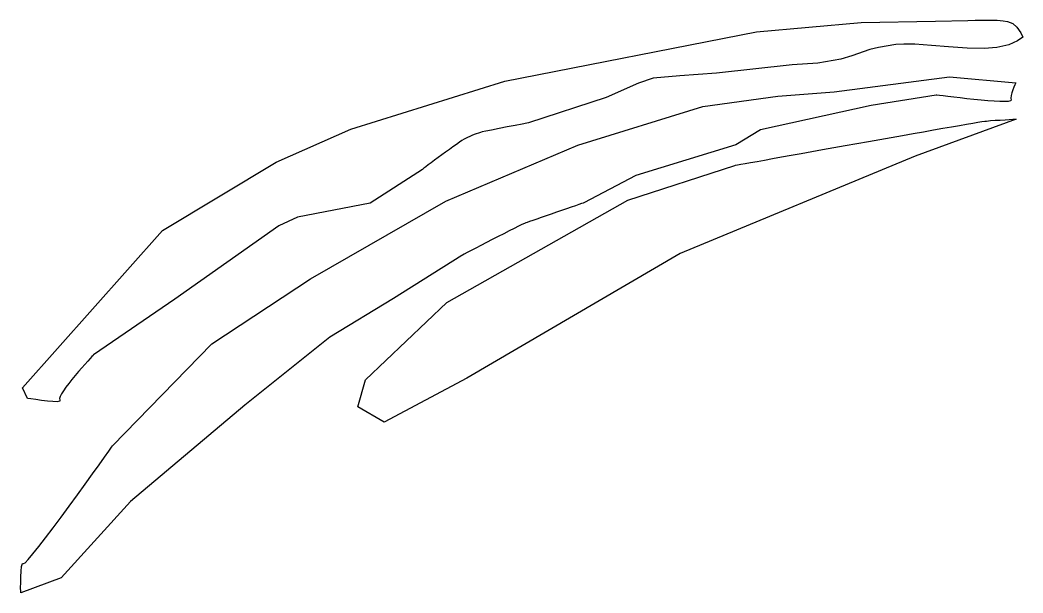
# Model space of a CAD drawing. Header units: millimetres. Extents: x -626 to 457, y -98 to 273.
# Drawn here: x -625.94 to -596.4, y 244.02 to 260.9 of the extents above; entities that cross this region are included whole.
import ezdxf

# ---------------------------------------------------------------- set-up
doc = ezdxf.new("R2010")
doc.units = ezdxf.units.MM
doc.header["$MEASUREMENT"] = 0
doc.layers.add('Layer 1', color=7, linetype='Continuous')

msp = doc.modelspace()

# ---------------------------------------------------------------- linework, layer by layer
at = {"layer": 'Layer 1', "color": 250}
for points, knots in [([(-625.7229, 249.7454), (-625.5305, 249.7371), (-624.6581, 249.5686), (-624.7738, 249.712), (-624.7738, 249.712), (-624.8894, 249.8555), (-623.7766, 251.0335), (-623.7766, 251.0335), (-623.7766, 251.0335), (-623.7766, 251.0335), (-621.3833, 252.6772), (-621.3833, 252.6772), (-621.3833, 252.6772), (-621.3833, 252.6772), (-618.3164, 254.8353), (-618.3164, 254.8353), (-618.3164, 254.8353), (-618.3164, 254.8353), (-617.7654, 255.0959), (-617.7654, 255.0959), (-617.7654, 255.0959), (-617.7654, 255.0959), (-615.6324, 255.5096), (-615.6324, 255.5096), (-615.6324, 255.5096), (-615.6324, 255.5096), (-614.0908, 256.5019), (-614.0908, 256.5019), (-614.0908, 256.5019), (-614.0908, 256.5019), (-612.9835, 257.338), (-612.8217, 257.414), (-612.8217, 257.414), (-612.6599, 257.49), (-612.4666, 257.5739), (-612.3237, 257.6056), (-612.3237, 257.6056), (-612.1808, 257.6373), (-610.9614, 257.8757), (-610.9614, 257.8757), (-610.9614, 257.8757), (-610.9614, 257.8757), (-608.6759, 258.623), (-608.6759, 258.623), (-608.6759, 258.623), (-608.6759, 258.623), (-607.7227, 259.0457), (-607.7227, 259.0457), (-607.7227, 259.0457), (-607.7227, 259.0457), (-607.289, 259.1929), (-607.289, 259.1929), (-607.289, 259.1929), (-607.289, 259.1929), (-606.5071, 259.2583), (-606.5071, 259.2583), (-606.5071, 259.2583), (-606.5071, 259.2583), (-605.4222, 259.3375), (-605.4222, 259.3375), (-605.4222, 259.3375), (-605.4222, 259.3375), (-603.1942, 259.579), (-603.1942, 259.579), (-603.1942, 259.579), (-603.1942, 259.579), (-602.4408, 259.6327), (-602.4408, 259.6327), (-602.4408, 259.6327), (-602.4408, 259.6327), (-601.7608, 259.748), (-601.7608, 259.748), (-601.7608, 259.748), (-601.7608, 259.748), (-601.4396, 259.8531), (-601.4396, 259.8531), (-601.4396, 259.8531), (-601.4396, 259.8531), (-600.908, 260.036), (-600.908, 260.036), (-600.908, 260.036), (-600.908, 260.036), (-600.6554, 260.0963), (-600.6554, 260.0963), (-600.6554, 260.0963), (-600.6554, 260.0963), (-600.1377, 260.1793), (-600.1377, 260.1793), (-600.1377, 260.1793), (-600.1377, 260.1793), (-599.9088, 260.1928), (-599.9088, 260.1928), (-599.9088, 260.1928), (-599.9088, 260.1928), (-599.5832, 260.1897), (-599.5832, 260.1897), (-599.5832, 260.1897), (-599.5832, 260.1897), (-599.0928, 260.1573), (-599.0928, 260.1573), (-599.0928, 260.1573), (-599.0928, 260.1573), (-598.5899, 260.1117), (-598.5899, 260.1117), (-598.5899, 260.1117), (-598.5899, 260.1117), (-598.0415, 260.0711), (-598.0415, 260.0711), (-598.0415, 260.0711), (-598.0415, 260.0711), (-597.5357, 260.064), (-597.5357, 260.064), (-597.5357, 260.064), (-597.5357, 260.064), (-597.17, 260.095), (-597.17, 260.095), (-597.17, 260.095), (-597.17, 260.095), (-596.8141, 260.1763), (-596.8141, 260.1763), (-596.8141, 260.1763), (-596.8141, 260.1763), (-596.5589, 260.2881), (-596.5589, 260.2881), (-596.5589, 260.2881), (-596.5589, 260.2881), (-596.3966, 260.3995), (-596.3966, 260.3995), (-596.3966, 260.3995), (-596.3966, 260.3995), (-596.4577, 260.5252), (-596.4577, 260.5252), (-596.4577, 260.5252), (-596.4577, 260.5252), (-596.576, 260.6953), (-596.576, 260.6953), (-596.576, 260.6953), (-596.576, 260.6953), (-596.694, 260.8017), (-596.694, 260.8017), (-596.694, 260.8017), (-596.694, 260.8017), (-596.8547, 260.8579), (-596.8547, 260.8579), (-596.8547, 260.8579), (-596.8547, 260.8579), (-596.9748, 260.8821), (-596.9748, 260.8821), (-596.9748, 260.8821), (-596.9748, 260.8821), (-597.1554, 260.8986), (-597.1554, 260.8986), (-597.1554, 260.8986), (-597.1554, 260.8986), (-597.377, 260.9031), (-597.377, 260.9031), (-597.377, 260.9031), (-597.377, 260.9031), (-597.5555, 260.901), (-597.5555, 260.901), (-597.5555, 260.901), (-597.5555, 260.901), (-597.8087, 260.8949), (-597.8087, 260.8949), (-597.8087, 260.8949), (-597.8087, 260.8949), (-598.02, 260.8892), (-598.02, 260.8892), (-598.02, 260.8892), (-598.02, 260.8892), (-598.9715, 260.8729), (-598.9715, 260.8729), (-598.9715, 260.8729), (-598.9715, 260.8729), (-601.1616, 260.8265), (-601.1616, 260.8265), (-601.1616, 260.8265), (-601.1616, 260.8265), (-604.251, 260.5515), (-604.251, 260.5515), (-604.251, 260.5515), (-604.251, 260.5515), (-611.665, 259.0989), (-611.665, 259.0989), (-611.665, 259.0989), (-611.665, 259.0989), (-616.2018, 257.6863), (-616.2018, 257.6863), (-616.2018, 257.6863), (-616.2018, 257.6863), (-618.4018, 256.7189), (-618.4018, 256.7189), (-618.4018, 256.7189), (-618.4018, 256.7189), (-621.744, 254.7039), (-621.744, 254.7039), (-621.744, 254.7039), (-621.744, 254.7039), (-625.868, 250.0657), (-625.868, 250.0657), (-625.868, 250.0657), (-625.868, 250.0657), (-625.7229, 249.7454), (-625.7229, 249.7454)], [0, 0, 0, 0, 0.0192308, 0.0192308, 0.0192308, 0.0192308, 0.0384615, 0.0384615, 0.0384615, 0.0384615, 0.0576923, 0.0576923, 0.0576923, 0.0576923, 0.0769231, 0.0769231, 0.0769231, 0.0769231, 0.0961538, 0.0961538, 0.0961538, 0.0961538, 0.1153846, 0.1153846, 0.1153846, 0.1153846, 0.1346154, 0.1346154, 0.1346154, 0.1346154, 0.1538462, 0.1538462, 0.1538462, 0.1538462, 0.1730769, 0.1730769, 0.1730769, 0.1730769, 0.1923077, 0.1923077, 0.1923077, 0.1923077, 0.2115385, 0.2115385, 0.2115385, 0.2115385, 0.2307692, 0.2307692, 0.2307692, 0.2307692, 0.25, 0.25, 0.25, 0.25, 0.2692308, 0.2692308, 0.2692308, 0.2692308, 0.2884615, 0.2884615, 0.2884615, 0.2884615, 0.3076923, 0.3076923, 0.3076923, 0.3076923, 0.3269231, 0.3269231, 0.3269231, 0.3269231, 0.3461538, 0.3461538, 0.3461538, 0.3461538, 0.3653846, 0.3653846, 0.3653846, 0.3653846, 0.3846154, 0.3846154, 0.3846154, 0.3846154, 0.4038462, 0.4038462, 0.4038462, 0.4038462, 0.4230769, 0.4230769, 0.4230769, 0.4230769, 0.4423077, 0.4423077, 0.4423077, 0.4423077, 0.4615385, 0.4615385, 0.4615385, 0.4615385, 0.4807692, 0.4807692, 0.4807692, 0.4807692, 0.5, 0.5, 0.5, 0.5, 0.5192308, 0.5192308, 0.5192308, 0.5192308, 0.5384615, 0.5384615, 0.5384615, 0.5384615, 0.5576923, 0.5576923, 0.5576923, 0.5576923, 0.5769231, 0.5769231, 0.5769231, 0.5769231, 0.5961538, 0.5961538, 0.5961538, 0.5961538, 0.6153846, 0.6153846, 0.6153846, 0.6153846, 0.6346154, 0.6346154, 0.6346154, 0.6346154, 0.6538462, 0.6538462, 0.6538462, 0.6538462, 0.6730769, 0.6730769, 0.6730769, 0.6730769, 0.6923077, 0.6923077, 0.6923077, 0.6923077, 0.7115385, 0.7115385, 0.7115385, 0.7115385, 0.7307692, 0.7307692, 0.7307692, 0.7307692, 0.75, 0.75, 0.75, 0.75, 0.7692308, 0.7692308, 0.7692308, 0.7692308, 0.7884615, 0.7884615, 0.7884615, 0.7884615, 0.8076923, 0.8076923, 0.8076923, 0.8076923, 0.8269231, 0.8269231, 0.8269231, 0.8269231, 0.8461538, 0.8461538, 0.8461538, 0.8461538, 0.8653846, 0.8653846, 0.8653846, 0.8653846, 0.8846154, 0.8846154, 0.8846154, 0.8846154, 0.9038462, 0.9038462, 0.9038462, 0.9038462, 0.9230769, 0.9230769, 0.9230769, 0.9230769, 0.9423077, 0.9423077, 0.9423077, 0.9423077, 0.9615385, 0.9615385, 0.9615385, 0.9615385, 1, 1, 1, 1]), ([(-625.9235, 244.0188), (-625.9235, 244.0188), (-624.7319, 244.4594), (-624.7319, 244.4594), (-624.7319, 244.4594), (-624.7319, 244.4594), (-622.69, 246.716), (-622.69, 246.716), (-622.69, 246.716), (-622.69, 246.716), (-619.3171, 249.553), (-619.3171, 249.553), (-619.3171, 249.553), (-619.3171, 249.553), (-616.8175, 251.5584), (-616.8175, 251.5584), (-616.8175, 251.5584), (-616.8175, 251.5584), (-614.94, 252.6988), (-614.94, 252.6988), (-614.94, 252.6988), (-614.94, 252.6988), (-612.9309, 253.9677), (-612.9309, 253.9677), (-612.9309, 253.9677), (-612.9309, 253.9677), (-611.1657, 254.8872), (-611.0409, 254.928), (-611.0409, 254.928), (-610.9162, 254.9687), (-609.3315, 255.5157), (-609.3315, 255.5157), (-609.3315, 255.5157), (-609.3315, 255.5157), (-607.7993, 256.3182), (-607.7993, 256.3182), (-607.7993, 256.3182), (-607.7993, 256.3182), (-604.8543, 257.2257), (-604.8543, 257.2257), (-604.8543, 257.2257), (-604.8543, 257.2257), (-604.1272, 257.6711), (-604.1272, 257.6711), (-604.1272, 257.6711), (-604.1272, 257.6711), (-600.8657, 258.3889), (-600.8657, 258.3889), (-600.8657, 258.3889), (-600.8657, 258.3889), (-598.9554, 258.6908), (-598.9554, 258.6908), (-598.9554, 258.6908), (-598.9554, 258.6908), (-596.7137, 258.4015), (-596.7483, 258.5392), (-596.7483, 258.5392), (-596.783, 258.6769), (-596.6101, 259.0506), (-596.6101, 259.0506), (-596.6101, 259.0506), (-596.6101, 259.0506), (-598.5619, 259.2311), (-598.5619, 259.2311), (-598.5619, 259.2311), (-598.5619, 259.2311), (-601.9595, 258.7915), (-601.9595, 258.7915), (-601.9595, 258.7915), (-601.9595, 258.7915), (-603.6185, 258.6582), (-603.6185, 258.6582), (-603.6185, 258.6582), (-603.6185, 258.6582), (-605.8318, 258.3513), (-605.8318, 258.3513), (-605.8318, 258.3513), (-605.8318, 258.3513), (-609.5067, 257.2173), (-609.5067, 257.2173), (-609.5067, 257.2173), (-609.5067, 257.2173), (-613.3961, 255.5687), (-613.3961, 255.5687), (-613.3961, 255.5687), (-613.3961, 255.5687), (-617.3832, 253.2788), (-617.3832, 253.2788), (-617.3832, 253.2788), (-617.3832, 253.2788), (-620.2929, 251.3653), (-620.2929, 251.3653), (-620.2929, 251.3653), (-620.2929, 251.3653), (-623.2206, 248.3536), (-623.2206, 248.3536), (-623.2206, 248.3536), (-623.2206, 248.3536), (-625.7416, 244.7813), (-625.8421, 244.889), (-625.8421, 244.889), (-625.9426, 244.9967), (-625.9235, 244.0188), (-625.9235, 244.0188)], [0, 0, 0, 0, 0.037037, 0.037037, 0.037037, 0.037037, 0.0740741, 0.0740741, 0.0740741, 0.0740741, 0.1111111, 0.1111111, 0.1111111, 0.1111111, 0.1481481, 0.1481481, 0.1481481, 0.1481481, 0.1851852, 0.1851852, 0.1851852, 0.1851852, 0.2222222, 0.2222222, 0.2222222, 0.2222222, 0.2592593, 0.2592593, 0.2592593, 0.2592593, 0.2962963, 0.2962963, 0.2962963, 0.2962963, 0.3333333, 0.3333333, 0.3333333, 0.3333333, 0.3703704, 0.3703704, 0.3703704, 0.3703704, 0.4074074, 0.4074074, 0.4074074, 0.4074074, 0.4444444, 0.4444444, 0.4444444, 0.4444444, 0.4814815, 0.4814815, 0.4814815, 0.4814815, 0.5185185, 0.5185185, 0.5185185, 0.5185185, 0.5555556, 0.5555556, 0.5555556, 0.5555556, 0.5925926, 0.5925926, 0.5925926, 0.5925926, 0.6296296, 0.6296296, 0.6296296, 0.6296296, 0.6666667, 0.6666667, 0.6666667, 0.6666667, 0.7037037, 0.7037037, 0.7037037, 0.7037037, 0.7407407, 0.7407407, 0.7407407, 0.7407407, 0.7777778, 0.7777778, 0.7777778, 0.7777778, 0.8148148, 0.8148148, 0.8148148, 0.8148148, 0.8518519, 0.8518519, 0.8518519, 0.8518519, 0.8888889, 0.8888889, 0.8888889, 0.8888889, 0.9259259, 0.9259259, 0.9259259, 0.9259259, 1, 1, 1, 1]), ([(-615.2125, 249.0565), (-615.2125, 249.0565), (-612.7794, 250.3535), (-612.7794, 250.3535), (-612.7794, 250.3535), (-612.7794, 250.3535), (-606.4965, 254.025), (-606.4965, 254.025), (-606.4965, 254.025), (-606.4965, 254.025), (-599.5674, 256.8885), (-599.5674, 256.8885), (-599.5674, 256.8885), (-599.5674, 256.8885), (-596.5995, 257.9819), (-596.5995, 257.9819), (-596.5995, 257.9819), (-596.5995, 257.9819), (-597.1765, 257.9548), (-597.4721, 257.9279), (-597.4721, 257.9279), (-597.7677, 257.9011), (-604.8875, 256.6202), (-604.8875, 256.6202), (-604.8875, 256.6202), (-604.8875, 256.6202), (-608.0343, 255.598), (-608.0343, 255.598), (-608.0343, 255.598), (-608.0343, 255.598), (-613.3651, 252.5826), (-613.3651, 252.5826), (-613.3651, 252.5826), (-613.3651, 252.5826), (-615.7609, 250.302), (-615.7609, 250.302), (-615.7609, 250.302), (-615.7609, 250.302), (-615.9955, 249.5006), (-615.9955, 249.5006), (-615.9955, 249.5006), (-615.9955, 249.5006), (-615.2125, 249.0565), (-615.2125, 249.0565)], [0, 0, 0, 0, 0.0833333, 0.0833333, 0.0833333, 0.0833333, 0.1666667, 0.1666667, 0.1666667, 0.1666667, 0.25, 0.25, 0.25, 0.25, 0.3333333, 0.3333333, 0.3333333, 0.3333333, 0.4166667, 0.4166667, 0.4166667, 0.4166667, 0.5, 0.5, 0.5, 0.5, 0.5833333, 0.5833333, 0.5833333, 0.5833333, 0.6666667, 0.6666667, 0.6666667, 0.6666667, 0.75, 0.75, 0.75, 0.75, 0.8333333, 0.8333333, 0.8333333, 0.8333333, 1, 1, 1, 1])]:
    msp.add_open_spline(points, degree=3, knots=knots, dxfattribs=at)

doc.saveas('drawing.dxf')
